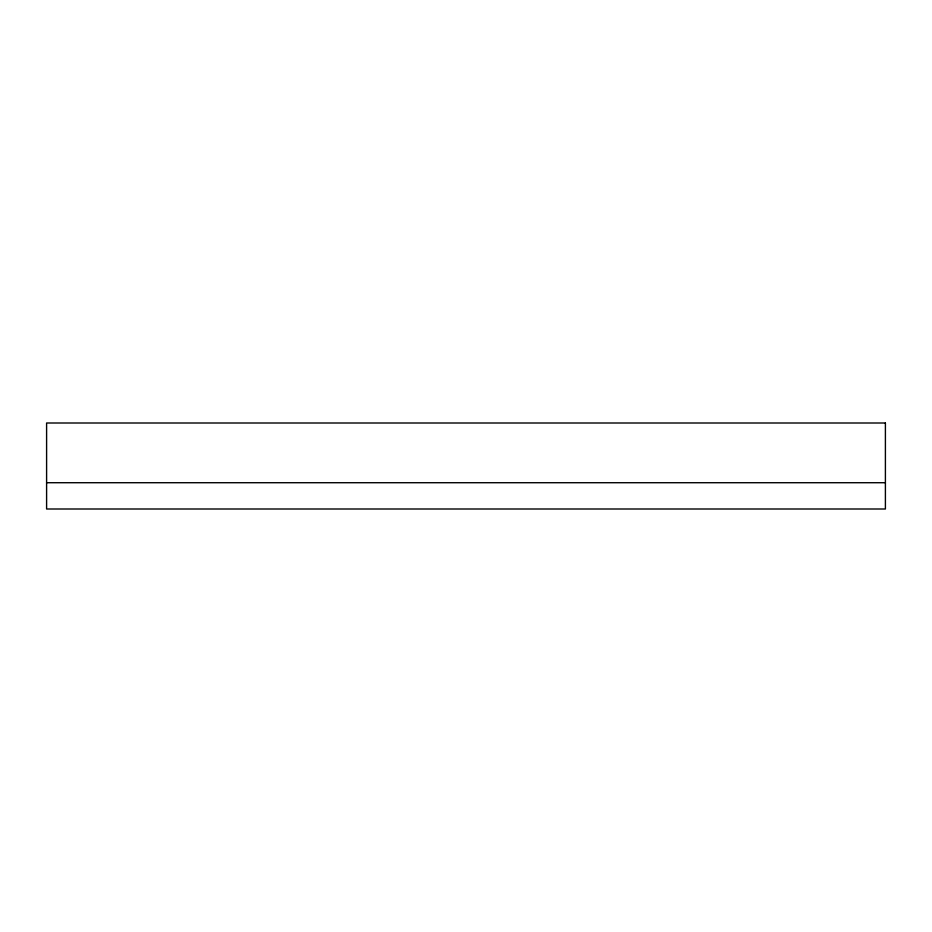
<?xml version="1.0" encoding="UTF-8"?>
<svg xmlns="http://www.w3.org/2000/svg" width="932" height="932" viewBox="0 0 932 932"><rect width="100%" height="100%" fill="white"/><g stroke="black" fill="none" stroke-linecap="round" stroke-linejoin="round"><path stroke-width="1.4" d="M46.6 482.718L885.4 482.718M885.4 423L46.6 423L46.6 509L885.4 509L885.4 423"/></g></svg>
